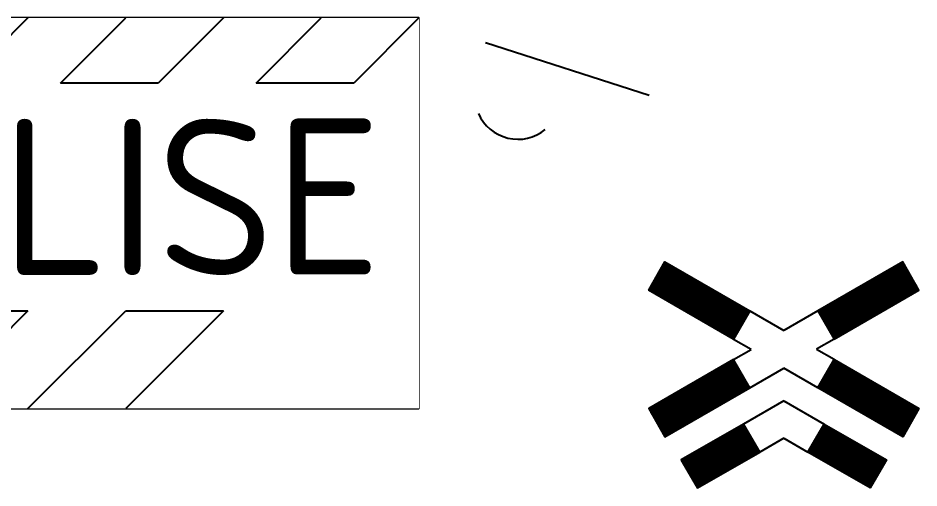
# Model space of a CAD drawing. Header units: metres. Extents: x 22723.5 to 22760.8, y 42869.1 to 42884.6.
# Drawn here: x 22739.58 to 22749.95, y 42869.1 to 42874.51 of the extents above; entities that cross this region are included whole.
import ezdxf
from ezdxf.enums import TextEntityAlignment as Align

# ---------------------------------------------------------------- set-up
doc = ezdxf.new("R2010")
doc.units = ezdxf.units.M
doc.set_wipeout_variables(frame=1)
doc.layers.add('JBTSI__SKILT_WIPEOUT', color=7, linetype='Continuous')
doc.styles.add('ISO', font='iso3098.shx')

# ---------------------------------------------------------------- blocks, each defined once
blk = doc.blocks.new('NO-BN-2D-JBTSI-SKILT-VEDLIKEHOLD-SIGNAL-BALISE')
at = {"color": 0, "linetype": 'Continuous', "lineweight": -2, "transparency": 16777216}
for p, q in [((-2.238, 3.75), (-1.488, 4.5)), ((-2.148, 3.75), (-1.398, 4.5)), ((-2.058, 3.75), (-1.308, 4.5)), ((-1.968, 3.75), (-1.218, 4.5)), ((-1.879, 3.75), (-1.129, 4.5)), ((-1.789, 3.75), (-1.039, 4.5)), ((-1.699, 3.75), (-0.949, 4.5)), ((-1.609, 3.75), (-0.859, 4.5)), ((-1.519, 3.75), (-0.769, 4.5)), ((-1.43, 3.75), (-0.68, 4.5)), ((-1.34, 3.75), (-0.59, 4.5)), ((-1.25, 3.75), (-0.5, 4.5)), ((-1.16, 3.75), (-0.41, 4.5)), ((0.012, 3.75), (0.762, 4.5)), ((0.102, 3.75), (0.852, 4.5)), ((0.192, 3.75), (0.942, 4.5)), ((0.282, 3.75), (1.032, 4.5)), ((0.371, 3.75), (1.121, 4.5)), ((0.461, 3.75), (1.211, 4.5)), ((0.551, 3.75), (1.301, 4.5)), ((0.641, 3.75), (1.391, 4.5)), ((0.731, 3.75), (1.481, 4.5)), ((0.82, 3.75), (1.57, 4.5)), ((0.91, 3.75), (1.66, 4.5)), ((1, 3.75), (1.75, 4.5)), ((1.09, 3.75), (1.84, 4.5)), ((2.262, 3.75), (3.012, 4.5)), ((2.352, 3.75), (3.102, 4.5)), ((2.442, 3.75), (3.192, 4.5)), ((2.532, 3.75), (3.282, 4.5)), ((2.621, 3.75), (3.371, 4.5)), ((2.711, 3.75), (3.461, 4.5)), ((2.801, 3.75), (3.551, 4.5)), ((2.891, 3.75), (3.641, 4.5)), ((2.981, 3.75), (3.731, 4.5)), ((3.07, 3.75), (3.82, 4.5)), ((3.16, 3.75), (3.91, 4.5)), ((3.25, 3.75), (4, 4.5)), ((3.34, 3.75), (4.09, 4.5)), ((-4.125, 0.688), (-3.688, 1.125)), ((-4.125, 0.598), (-3.598, 1.125)), ((-4.125, 0.508), (-3.508, 1.125)), ((-4.125, 0.418), (-3.418, 1.125)), ((-4.125, 0.328), (-3.328, 1.125)), ((-4.125, 0.238), (-3.238, 1.125)), ((-4.125, 0.149), (-3.149, 1.125)), ((-4.125, 0.059), (-3.059, 1.125)), ((-4.094, 0), (-2.969, 1.125)), ((-4.004, 0), (-2.879, 1.125)), ((-3.914, 0), (-2.789, 1.125)), ((-3.825, 0), (-2.7, 1.125)), ((-2.617, 0), (-1.492, 1.125)), ((-2.527, 0), (-1.402, 1.125)), ((-2.438, 0), (-1.312, 1.125)), ((-2.348, 0), (-1.223, 1.125)), ((-2.258, 0), (-1.133, 1.125)), ((-2.168, 0), (-1.043, 1.125)), ((-2.078, 0), (-0.953, 1.125)), ((-1.988, 0), (-0.863, 1.125)), ((-1.899, 0), (-0.774, 1.125)), ((-1.809, 0), (-0.684, 1.125)), ((-1.719, 0), (-0.594, 1.125)), ((-1.629, 0), (-0.504, 1.125)), ((-1.539, 0), (-0.414, 1.125)), ((-0.367, 0), (0.758, 1.125)), ((-0.277, 0), (0.848, 1.125)), ((-0.188, 0), (0.938, 1.125)), ((-0.098, 0), (1.027, 1.125)), ((-0.008, 0), (1.117, 1.125)), ((0.082, 0), (1.207, 1.125)), ((0.172, 0), (1.297, 1.125)), ((0.262, 0), (1.387, 1.125)), ((0.351, 0), (1.476, 1.125)), ((0.441, 0), (1.566, 1.125)), ((0.531, 0), (1.656, 1.125)), ((0.621, 0), (1.746, 1.125)), ((0.711, 0), (1.836, 1.125))]:
    blk.add_line(p, q, dxfattribs=at)
at = {"color": 0, "linetype": 'ByBlock', "lineweight": -2, "transparency": 16777216}
blk.add_lwpolyline([(-4.125, 0), (4.125, 0), (4.125, 4.5), (-4.125, 4.5)], close=True, dxfattribs=at)
blk.add_wipeout([(-4.125, 0), (4.125, 0), (4.125, 4.5), (-4.125, 4.5)], dxfattribs=at).dxf.layer = 'JBTSI__SKILT_WIPEOUT'
for p, q in [((-2.25, 3.75), (-1.5, 4.5)), ((-0.375, 4.5), (-1.125, 3.75)), ((0, 3.75), (0.75, 4.5)), ((1.875, 4.5), (1.125, 3.75)), ((2.25, 3.75), (3, 4.5)), ((4.125, 4.5), (3.375, 3.75)), ((-1.125, 3.75), (-2.25, 3.75)), ((1.125, 3.75), (0, 3.75)), ((3.375, 3.75), (2.25, 3.75)), ((-4.125, 0.75), (-3.75, 1.125)), ((-3.75, 1.125), (-2.625, 1.125)), ((-2.625, 1.125), (-3.75, 0)), ((-2.625, 0), (-1.5, 1.125)), ((-1.5, 1.125), (-0.375, 1.125)), ((-0.375, 1.125), (-1.5, 0)), ((-0.375, 0), (0.75, 1.125)), ((0.75, 1.125), (1.875, 1.125)), ((1.875, 1.125), (0.75, 0))]:
    blk.add_line(p, q, dxfattribs=at)
at = {"color": 0, "linetype": 'ByBlock', "lineweight": -2, "transparency": 16777216, "style": 'ISO'}
blk.add_text('BALISE', height=1.8, dxfattribs=at).set_placement((0, 2.438), align=Align.MIDDLE_CENTER)
blk = doc.blocks.new('NO-BN-2D-JBTSI-SKILT-TREDJEPERSON-138-MOT-VEI-FLERE-SPOR')
at = {"color": 0, "linetype": 'Continuous', "lineweight": -2, "transparency": 16777216}
for p, q in [((-1.443, 1.092), (-1.237, 1.147)), ((-1.432, 1.112), (-1.257, 1.159)), ((-1.421, 1.131), (-1.276, 1.17)), ((-1.409, 1.151), (-1.296, 1.181)), ((-1.398, 1.17), (-1.315, 1.192)), ((-1.387, 1.19), (-1.335, 1.204)), ((-1.376, 1.209), (-1.354, 1.215)), ((1.443, 1.092), (1.237, 1.147)), ((1.432, 1.112), (1.257, 1.159)), ((1.421, 1.131), (1.276, 1.17)), ((1.409, 1.151), (1.296, 1.181)), ((1.398, 1.17), (1.315, 1.192)), ((1.387, 1.19), (1.335, 1.204)), ((1.376, 1.209), (1.354, 1.215)), ((-1.544, 0.917), (-1.062, 1.046)), ((-1.533, 0.937), (-1.082, 1.058)), ((-1.522, 0.956), (-1.101, 1.069)), ((-1.51, 0.976), (-1.121, 1.08)), ((-1.499, 0.995), (-1.14, 1.091)), ((-1.488, 1.015), (-1.16, 1.103)), ((-1.477, 1.034), (-1.179, 1.114)), ((-1.465, 1.053), (-1.199, 1.125)), ((-1.454, 1.073), (-1.218, 1.136)), ((1.544, 0.917), (1.062, 1.046)), ((1.533, 0.937), (1.082, 1.058)), ((1.522, 0.956), (1.101, 1.069)), ((1.51, 0.976), (1.121, 1.08)), ((1.499, 0.995), (1.14, 1.091)), ((1.488, 1.015), (1.16, 1.103)), ((1.477, 1.034), (1.179, 1.114)), ((1.465, 1.053), (1.199, 1.125)), ((1.454, 1.073), (1.218, 1.136)), ((-1.555, 0.898), (-1.043, 1.035)), ((-1.536, 0.887), (-1.024, 1.024)), ((-1.516, 0.875), (-1.004, 1.013)), ((-1.497, 0.864), (-0.985, 1.001)), ((-1.477, 0.853), (-0.965, 0.99)), ((-1.458, 0.842), (-0.946, 0.979)), ((-1.439, 0.831), (-0.926, 0.968)), ((-1.419, 0.819), (-0.907, 0.957)), ((-1.4, 0.808), (-0.887, 0.945)), ((-1.38, 0.797), (-0.868, 0.934)), ((1.38, 0.797), (0.868, 0.934)), ((1.4, 0.808), (0.887, 0.945)), ((1.419, 0.819), (0.907, 0.957)), ((1.439, 0.831), (0.926, 0.968)), ((1.458, 0.842), (0.946, 0.979)), ((1.477, 0.853), (0.965, 0.99)), ((1.497, 0.864), (0.985, 1.001)), ((1.516, 0.875), (1.004, 1.013)), ((1.536, 0.887), (1.024, 1.024)), ((1.555, 0.898), (1.043, 1.035)), ((-1.361, 0.786), (-0.849, 0.923)), ((-1.341, 0.774), (-0.829, 0.912)), ((-1.322, 0.763), (-0.81, 0.9)), ((-1.302, 0.752), (-0.79, 0.889)), ((-1.283, 0.741), (-0.771, 0.878)), ((-1.264, 0.73), (-0.751, 0.867)), ((-1.244, 0.718), (-0.732, 0.856)), ((-1.225, 0.707), (-0.712, 0.844)), ((-1.205, 0.696), (-0.693, 0.833)), ((1.205, 0.696), (0.693, 0.833)), ((1.225, 0.707), (0.712, 0.844)), ((1.244, 0.718), (0.732, 0.856)), ((1.264, 0.73), (0.751, 0.867)), ((1.283, 0.741), (0.771, 0.878)), ((1.302, 0.752), (0.79, 0.889)), ((1.322, 0.763), (0.81, 0.9)), ((1.341, 0.774), (0.829, 0.912)), ((1.361, 0.786), (0.849, 0.923)), ((-1.186, 0.685), (-0.674, 0.822)), ((-1.166, 0.673), (-0.654, 0.811)), ((-1.147, 0.662), (-0.635, 0.799)), ((-1.128, 0.651), (-0.615, 0.788)), ((-1.108, 0.64), (-0.596, 0.777)), ((-1.089, 0.629), (-0.576, 0.766)), ((-1.069, 0.617), (-0.557, 0.755)), ((-1.05, 0.606), (-0.537, 0.743)), ((-1.03, 0.595), (-0.518, 0.732)), ((1.03, 0.595), (0.518, 0.732)), ((1.05, 0.606), (0.537, 0.743)), ((1.069, 0.617), (0.557, 0.755)), ((1.089, 0.629), (0.576, 0.766)), ((1.108, 0.64), (0.596, 0.777)), ((1.128, 0.651), (0.615, 0.788)), ((1.147, 0.662), (0.635, 0.799)), ((1.166, 0.673), (0.654, 0.811)), ((1.186, 0.685), (0.674, 0.822)), ((-1.011, 0.584), (-0.499, 0.721)), ((-0.991, 0.572), (-0.479, 0.71)), ((-0.972, 0.561), (-0.46, 0.698)), ((-0.953, 0.55), (-0.44, 0.687)), ((-0.933, 0.539), (-0.421, 0.676)), ((-0.914, 0.527), (-0.401, 0.665)), ((-0.894, 0.516), (-0.4, 0.649)), ((-0.875, 0.505), (-0.411, 0.629)), ((0.894, 0.516), (0.4, 0.649)), ((0.914, 0.527), (0.401, 0.665)), ((0.875, 0.505), (0.411, 0.629)), ((0.933, 0.539), (0.421, 0.676)), ((0.953, 0.55), (0.44, 0.687)), ((0.972, 0.561), (0.46, 0.698)), ((0.991, 0.572), (0.479, 0.71)), ((1.011, 0.584), (0.499, 0.721)), ((-0.855, 0.494), (-0.423, 0.61)), ((-0.836, 0.483), (-0.434, 0.59)), ((-0.816, 0.471), (-0.445, 0.571)), ((-0.797, 0.46), (-0.456, 0.551)), ((-0.778, 0.449), (-0.467, 0.532)), ((0.855, 0.494), (0.423, 0.61)), ((0.836, 0.483), (0.434, 0.59)), ((0.816, 0.471), (0.445, 0.571)), ((0.797, 0.46), (0.456, 0.551)), ((0.778, 0.449), (0.467, 0.532)), ((-0.758, 0.438), (-0.479, 0.513)), ((-0.739, 0.426), (-0.49, 0.493)), ((-0.719, 0.415), (-0.501, 0.474)), ((-0.7, 0.404), (-0.512, 0.454)), ((-0.68, 0.393), (-0.524, 0.435)), ((-0.661, 0.382), (-0.535, 0.415)), ((0.758, 0.438), (0.479, 0.513)), ((0.739, 0.426), (0.49, 0.493)), ((0.719, 0.415), (0.501, 0.474)), ((0.7, 0.404), (0.512, 0.454)), ((0.68, 0.393), (0.524, 0.435)), ((0.661, 0.382), (0.535, 0.415)), ((-0.641, 0.37), (-0.546, 0.396)), ((-0.622, 0.359), (-0.557, 0.376)), ((-0.603, 0.348), (-0.568, 0.357)), ((-0.583, 0.337), (-0.58, 0.338)), ((0.641, 0.37), (0.546, 0.396)), ((0.622, 0.359), (0.557, 0.376)), ((0.603, 0.348), (0.568, 0.357)), ((0.583, 0.337), (0.58, 0.338)), ((-0.739, 0.007), (-0.49, -0.06)), ((-0.719, 0.018), (-0.501, -0.041)), ((-0.7, 0.029), (-0.512, -0.021)), ((-0.68, 0.04), (-0.524, -0.002)), ((-0.661, 0.051), (-0.535, 0.018)), ((-0.641, 0.063), (-0.546, 0.037)), ((-0.622, 0.074), (-0.557, 0.057)), ((-0.603, 0.085), (-0.568, 0.076)), ((-0.583, 0.096), (-0.58, 0.095)), ((0.739, 0.007), (0.49, -0.06)), ((0.719, 0.018), (0.501, -0.041)), ((0.7, 0.029), (0.512, -0.021)), ((0.68, 0.04), (0.524, -0.002)), ((0.661, 0.051), (0.535, 0.018)), ((0.641, 0.063), (0.546, 0.037)), ((0.622, 0.074), (0.557, 0.057)), ((0.603, 0.085), (0.568, 0.076)), ((0.583, 0.096), (0.58, 0.095)), ((-0.914, -0.094), (-0.401, -0.232)), ((-0.894, -0.083), (-0.4, -0.216)), ((-0.875, -0.072), (-0.411, -0.196)), ((-0.855, -0.061), (-0.423, -0.177)), ((-0.836, -0.05), (-0.434, -0.157)), ((-0.816, -0.038), (-0.445, -0.138)), ((-0.797, -0.027), (-0.456, -0.118)), ((-0.778, -0.016), (-0.467, -0.099)), ((-0.758, -0.005), (-0.479, -0.08)), ((0.894, -0.083), (0.4, -0.216)), ((0.914, -0.094), (0.401, -0.232)), ((0.875, -0.072), (0.411, -0.196)), ((0.855, -0.061), (0.423, -0.177)), ((0.836, -0.05), (0.434, -0.157)), ((0.816, -0.038), (0.445, -0.138)), ((0.797, -0.027), (0.456, -0.118)), ((0.778, -0.016), (0.467, -0.099)), ((0.758, -0.005), (0.479, -0.08)), ((-1.108, -0.207), (-0.596, -0.344)), ((-1.089, -0.196), (-0.576, -0.333)), ((-1.069, -0.184), (-0.557, -0.322)), ((-1.05, -0.173), (-0.537, -0.31)), ((-1.03, -0.162), (-0.518, -0.299)), ((-1.011, -0.151), (-0.499, -0.288)), ((-0.991, -0.139), (-0.479, -0.277)), ((-0.972, -0.128), (-0.46, -0.265)), ((-0.953, -0.117), (-0.44, -0.254)), ((-0.933, -0.106), (-0.421, -0.243)), ((0.933, -0.106), (0.421, -0.243)), ((0.953, -0.117), (0.44, -0.254)), ((0.972, -0.128), (0.46, -0.265)), ((0.991, -0.139), (0.479, -0.277)), ((1.011, -0.151), (0.499, -0.288)), ((1.03, -0.162), (0.518, -0.299)), ((1.05, -0.173), (0.537, -0.31)), ((1.069, -0.184), (0.557, -0.322)), ((1.089, -0.196), (0.576, -0.333)), ((1.108, -0.207), (0.596, -0.344)), ((-1.283, -0.308), (-0.771, -0.445)), ((-1.264, -0.297), (-0.751, -0.434)), ((-1.244, -0.285), (-0.732, -0.423)), ((-1.225, -0.274), (-0.712, -0.411)), ((-1.205, -0.263), (-0.693, -0.4)), ((-1.186, -0.252), (-0.674, -0.389)), ((-1.166, -0.24), (-0.654, -0.378)), ((-1.147, -0.229), (-0.635, -0.366)), ((-1.128, -0.218), (-0.615, -0.355)), ((1.128, -0.218), (0.615, -0.355)), ((1.147, -0.229), (0.635, -0.366)), ((1.166, -0.24), (0.654, -0.378)), ((1.186, -0.252), (0.674, -0.389)), ((1.205, -0.263), (0.693, -0.4)), ((1.225, -0.274), (0.712, -0.411)), ((1.244, -0.285), (0.732, -0.423)), ((1.264, -0.297), (0.751, -0.434)), ((1.283, -0.308), (0.771, -0.445)), ((-1.458, -0.409), (-0.946, -0.546)), ((-1.439, -0.398), (-0.926, -0.535)), ((-1.419, -0.386), (-0.907, -0.524)), ((-1.4, -0.375), (-0.887, -0.512)), ((-1.38, -0.364), (-0.868, -0.501)), ((-1.361, -0.353), (-0.849, -0.49)), ((-1.341, -0.341), (-0.829, -0.479)), ((-1.322, -0.33), (-0.81, -0.467)), ((-1.302, -0.319), (-0.79, -0.456)), ((1.302, -0.319), (0.79, -0.456)), ((1.322, -0.33), (0.81, -0.467)), ((1.341, -0.341), (0.829, -0.479)), ((1.361, -0.353), (0.849, -0.49)), ((1.38, -0.364), (0.868, -0.501)), ((1.4, -0.375), (0.887, -0.512)), ((1.419, -0.386), (0.907, -0.524)), ((1.439, -0.398), (0.926, -0.535)), ((1.458, -0.409), (0.946, -0.546)), ((-1.555, -0.465), (-1.043, -0.602)), ((-1.544, -0.484), (-1.062, -0.613)), ((-1.536, -0.454), (-1.024, -0.591)), ((-1.533, -0.504), (-1.082, -0.625)), ((-1.516, -0.442), (-1.004, -0.58)), ((-1.497, -0.431), (-0.985, -0.569)), ((-1.477, -0.42), (-0.965, -0.557)), ((1.477, -0.42), (0.965, -0.557)), ((1.497, -0.431), (0.985, -0.569)), ((1.516, -0.442), (1.004, -0.58)), ((1.536, -0.454), (1.024, -0.591)), ((1.555, -0.465), (1.043, -0.602)), ((1.544, -0.484), (1.062, -0.613)), ((1.533, -0.504), (1.082, -0.625)), ((-1.522, -0.523), (-1.101, -0.636)), ((-1.51, -0.543), (-1.121, -0.647)), ((-1.499, -0.562), (-1.14, -0.658)), ((-1.488, -0.582), (-1.16, -0.67)), ((-1.477, -0.601), (-1.179, -0.681)), ((-1.465, -0.62), (-1.199, -0.692)), ((1.522, -0.523), (1.101, -0.636)), ((1.51, -0.543), (1.121, -0.647)), ((1.499, -0.562), (1.14, -0.658)), ((1.488, -0.582), (1.16, -0.67)), ((1.477, -0.601), (1.179, -0.681)), ((1.465, -0.62), (1.199, -0.692)), ((-1.454, -0.64), (-1.218, -0.703)), ((-1.443, -0.659), (-1.237, -0.714)), ((-1.432, -0.679), (-1.257, -0.726)), ((-1.421, -0.698), (-1.276, -0.737)), ((-1.409, -0.718), (-1.296, -0.748)), ((-1.092, -1.209), (-0.564, -0.701)), ((-1.084, -1.224), (-0.507, -0.668)), ((-1.075, -1.238), (-0.463, -0.648)), ((-1.067, -1.252), (-0.455, -0.662)), ((-1.059, -1.266), (-0.447, -0.676)), ((-1.051, -1.28), (-0.439, -0.69)), ((-1.043, -1.294), (-0.431, -0.704)), ((-1.035, -1.309), (-0.423, -0.719)), ((0.284, -0.972), (0.562, -0.699)), ((0.295, -0.939), (0.548, -0.691)), ((0.298, -0.98), (0.576, -0.708)), ((0.313, -0.989), (0.59, -0.716)), ((0.325, -0.887), (0.533, -0.683)), ((0.327, -0.997), (0.605, -0.724)), ((0.355, -0.836), (0.519, -0.675)), ((0.384, -0.785), (0.505, -0.666)), ((0.414, -0.733), (0.491, -0.658)), ((0.444, -0.682), (0.476, -0.65)), ((1.454, -0.64), (1.218, -0.703)), ((1.443, -0.659), (1.237, -0.714)), ((1.432, -0.679), (1.257, -0.726)), ((1.421, -0.698), (1.276, -0.737)), ((1.409, -0.718), (1.296, -0.748)), ((-1.398, -0.737), (-1.315, -0.759)), ((-1.387, -0.757), (-1.335, -0.771)), ((-1.376, -0.776), (-1.354, -0.782)), ((-1.116, -1.167), (-0.735, -0.799)), ((-1.108, -1.181), (-0.678, -0.766)), ((-1.1, -1.195), (-0.621, -0.734)), ((-1.026, -1.323), (-0.414, -0.733)), ((-1.018, -1.337), (-0.406, -0.747)), ((-1.01, -1.351), (-0.398, -0.761)), ((-1.002, -1.365), (-0.39, -0.775)), ((-0.994, -1.379), (-0.382, -0.789)), ((-0.942, -1.352), (-0.373, -0.804)), ((-0.885, -1.319), (-0.365, -0.818)), ((0.341, -1.005), (0.619, -0.732)), ((0.356, -1.013), (0.633, -0.741)), ((0.37, -1.022), (0.647, -0.749)), ((0.384, -1.03), (0.662, -0.757)), ((0.398, -1.038), (0.676, -0.765)), ((0.413, -1.046), (0.69, -0.774)), ((0.427, -1.054), (0.705, -0.782)), ((0.441, -1.063), (0.719, -0.79)), ((0.455, -1.071), (0.733, -0.798)), ((0.47, -1.079), (0.747, -0.807)), ((0.484, -1.087), (0.762, -0.815)), ((0.498, -1.096), (0.776, -0.823)), ((1.398, -0.737), (1.315, -0.759)), ((1.387, -0.757), (1.335, -0.771)), ((1.376, -0.776), (1.354, -0.782)), ((-1.149, -1.11), (-0.963, -0.931)), ((-1.141, -1.124), (-0.906, -0.898)), ((-1.133, -1.139), (-0.849, -0.865)), ((-1.124, -1.153), (-0.792, -0.832)), ((-0.828, -1.286), (-0.357, -0.832)), ((-0.771, -1.253), (-0.349, -0.846)), ((-0.714, -1.22), (-0.341, -0.86)), ((-0.657, -1.188), (-0.333, -0.874)), ((-0.6, -1.155), (-0.324, -0.889)), ((-0.543, -1.122), (-0.316, -0.903)), ((-0.486, -1.089), (-0.308, -0.917)), ((-0.429, -1.056), (-0.3, -0.931)), ((0.512, -1.104), (0.79, -0.831)), ((0.527, -1.112), (0.804, -0.839)), ((0.541, -1.12), (0.819, -0.848)), ((0.555, -1.129), (0.833, -0.856)), ((0.57, -1.137), (0.847, -0.864)), ((0.584, -1.145), (0.862, -0.872)), ((0.598, -1.153), (0.876, -0.881)), ((0.612, -1.162), (0.89, -0.889)), ((0.627, -1.17), (0.904, -0.897)), ((0.641, -1.178), (0.919, -0.905)), ((0.655, -1.186), (0.933, -0.914)), ((0.669, -1.195), (0.947, -0.922)), ((0.684, -1.203), (0.961, -0.93)), ((-1.174, -1.068), (-1.134, -1.03)), ((-1.165, -1.082), (-1.077, -0.997)), ((-1.157, -1.096), (-1.02, -0.964)), ((-0.372, -1.023), (-0.292, -0.945)), ((-0.315, -0.99), (-0.284, -0.959)), ((0.698, -1.211), (0.976, -0.938)), ((0.712, -1.219), (0.99, -0.947)), ((0.726, -1.227), (1.004, -0.955)), ((0.741, -1.236), (1.018, -0.963)), ((0.755, -1.244), (1.033, -0.971)), ((0.769, -1.252), (1.047, -0.98)), ((0.784, -1.26), (1.061, -0.988)), ((0.798, -1.269), (1.076, -0.996)), ((0.812, -1.277), (1.09, -1.004)), ((0.826, -1.285), (1.104, -1.012)), ((0.841, -1.293), (1.118, -1.021)), ((0.855, -1.302), (1.133, -1.029)), ((0.869, -1.31), (1.147, -1.037)), ((0.883, -1.318), (1.161, -1.045)), ((0.898, -1.326), (1.175, -1.054)), ((0.912, -1.335), (1.16, -1.091)), ((0.926, -1.343), (1.131, -1.142)), ((0.941, -1.351), (1.101, -1.193)), ((0.955, -1.359), (1.071, -1.245)), ((0.969, -1.368), (1.042, -1.296)), ((0.983, -1.376), (1.012, -1.348))]:
    blk.add_line(p, q, dxfattribs=at)
at = {"color": 0, "linetype": 'ByBlock', "lineweight": -2, "transparency": 16777216}
for p, q in [((-0.393, 0.66), (0, 0.433)), ((0.393, 0.66), (0, 0.433)), ((-0.581, 0.335), (-0.375, 0.217)), ((0.581, 0.335), (0.375, 0.217)), ((-0.581, 0.098), (-0.375, 0.216)), ((0.581, 0.098), (0.375, 0.216)), ((-0.393, -0.227), (0, 0)), ((0.393, -0.227), (0, 0)), ((0, -0.375), (-0.466, -0.644)), ((0, -0.375), (0.466, -0.644)), ((0, -0.808), (-0.278, -0.969)), ((0, -0.808), (0.278, -0.969))]:
    blk.add_line(p, q, dxfattribs=at)
for points in [[(-0.581, 0.335), (-1.555, 0.898), (-1.368, 1.223), (-0.393, 0.66)], [(0.581, 0.335), (1.555, 0.898), (1.368, 1.223), (0.393, 0.66)], [(-0.581, 0.098), (-1.555, -0.465), (-1.368, -0.79), (-0.393, -0.227)], [(0.581, 0.098), (1.555, -0.465), (1.368, -0.79), (0.393, -0.227)], [(-0.466, -0.644), (-1.18, -1.056), (-0.993, -1.381), (-0.278, -0.969)], [(0.466, -0.644), (1.18, -1.056), (0.993, -1.381), (0.278, -0.969)]]:
    blk.add_lwpolyline(points, close=True, dxfattribs=at)

msp = doc.modelspace()

# ---------------------------------------------------------------- linework, layer by layer
at = {"color": 0, "linetype": 'ByBlock', "lineweight": -2, "transparency": 16777216}
msp.add_line((22744.966, 42874.232), (22746.851, 42873.627), dxfattribs=at)
at = {"color": 0, "linetype": 'ByBlock', "lineweight": -2, "transparency": 16777216, "flags": 128}
msp.add_lwpolyline([(22744.883, 42873.414, 0.492475), (22745.654, 42873.228, -0.237141)], format="xyb", dxfattribs=at)

# ---------------------------------------------------------------- block references
at = {"color": 0, "linetype": 'ByBlock', "lineweight": -2, "transparency": 16777216}
for name, p in [('NO-BN-2D-JBTSI-SKILT-VEDLIKEHOLD-SIGNAL-BALISE', (22740.074, 42870.015)), ('NO-BN-2D-JBTSI-SKILT-TREDJEPERSON-138-MOT-VEI-FLERE-SPOR', (22748.399, 42870.48))]:
    msp.add_blockref(name, p, dxfattribs=at)

doc.saveas('drawing.dxf')
